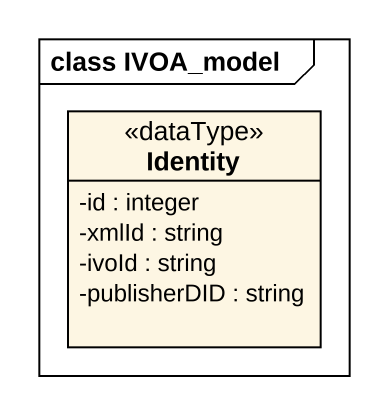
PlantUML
@startuml
mainframe class IVOA_model
hide circle
hide empty members
skinparam classAttributeIconSize 0
class Identity <<dataType>> {
  -id : integer
  -xmlId : string
  -ivoId : string
  -publisherDID : string
}
@enduml
